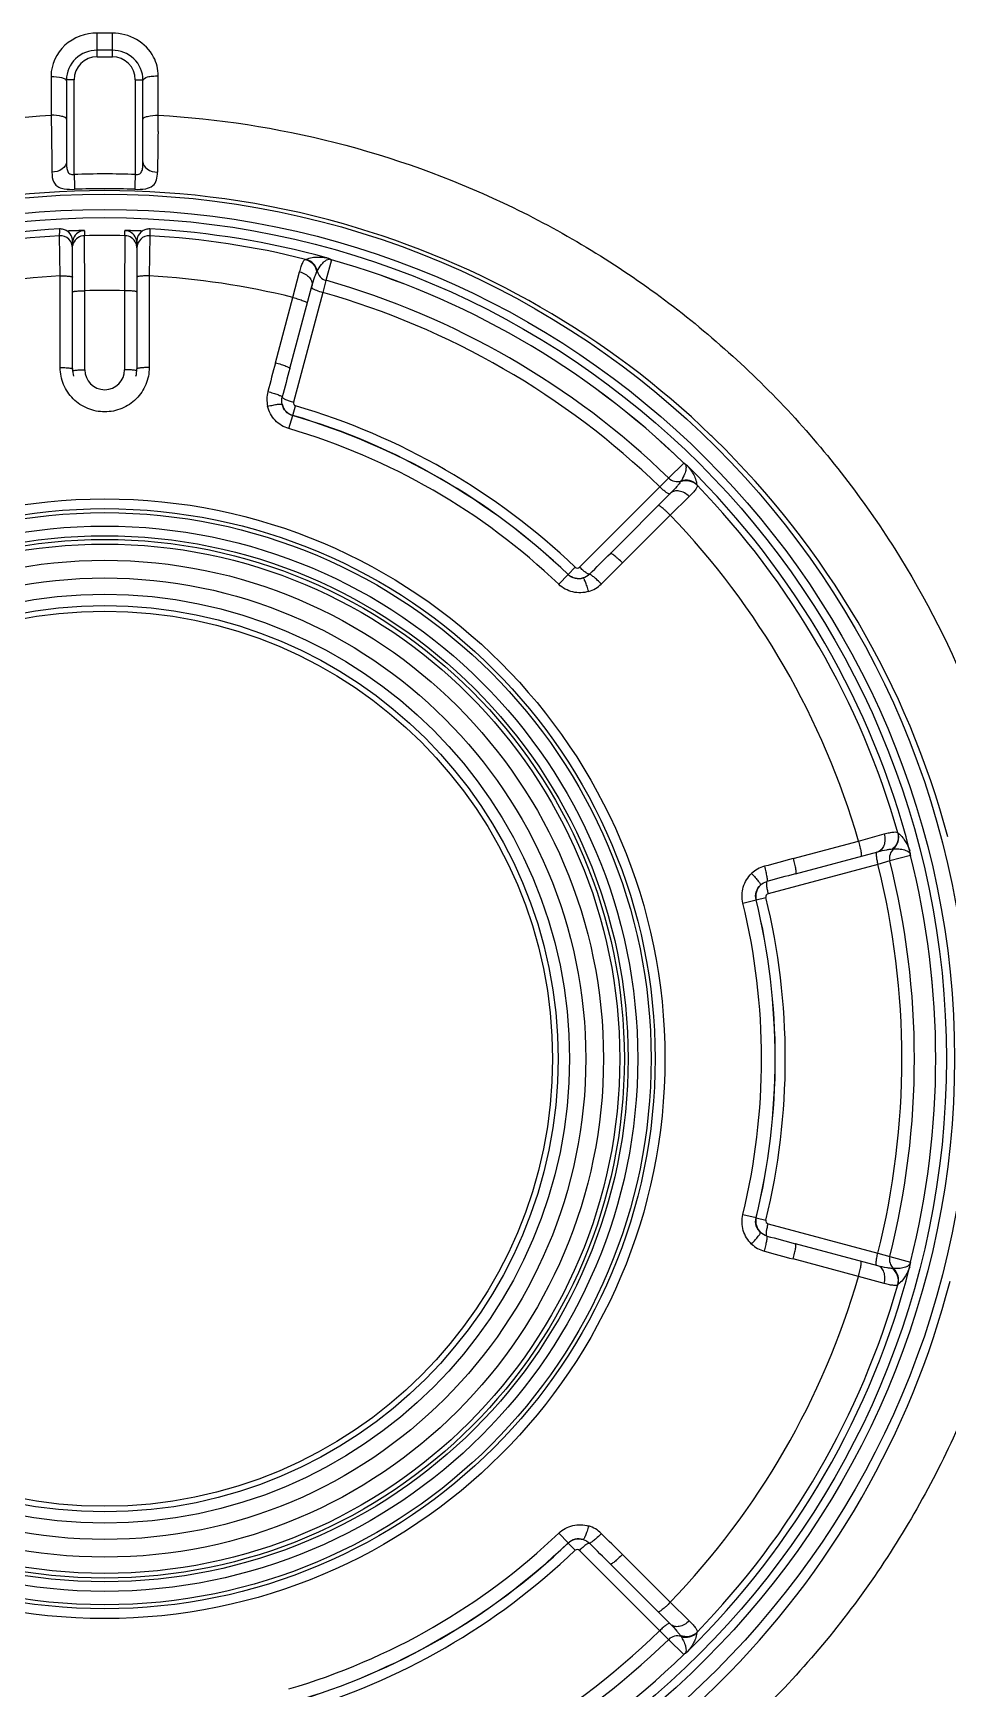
# Model space of a CAD drawing. Header units: millimetres. Extents: x -1538 to 3410, y -1646 to 2016.
# Drawn here: x 216.2 to 246.1, y -209 to -154.9 of the extents above; entities that cross this region are included whole.
import ezdxf

# ---------------------------------------------------------------- set-up
doc = ezdxf.new("R2010")
doc.units = ezdxf.units.MM
doc.header["$LTSCALE"] = 23.1
doc.layers.get('0').update_dxf_attribs({"linetype": 'CONTINUOUS'})

msp = doc.modelspace()

# ---------------------------------------------------------------- linework, layer by layer
at = {"linetype": 'Continuous'}
for p, q in [((218.784, -154.919), (218.284, -154.919)), ((218.284, -155.693), (218.284, -154.919)), ((218.784, -155.478), (218.784, -154.919)), ((218.784, -155.478), (218.284, -155.478)), ((218.284, -155.693), (218.784, -155.693)), ((218.784, -155.693), (218.784, -155.478)), ((216.784, -156.315), (216.784, -157.601)), ((220.284, -157.185), (220.284, -156.315)), ((217.534, -156.443), (217.284, -156.443)), ((217.284, -156.475), (217.284, -159.128)), ((217.534, -159.539), (217.534, -156.443)), ((219.534, -156.443), (219.784, -156.443)), ((219.534, -156.443), (219.534, -159.539)), ((219.784, -159.128), (219.784, -156.475)), ((220.284, -157.602), (220.284, -157.185)), ((216.784, -157.601), (216.795, -158.312)), ((220.276, -158.13), (220.282, -157.736)), ((220.282, -157.736), (220.284, -157.602)), ((216.806, -159.136), (216.81, -159.463)), ((217.534, -159.539), (217.549, -159.926)), ((219.534, -159.539), (219.52, -159.925)), ((217.549, -159.926), (217.552, -160.025)), ((219.52, -159.925), (219.516, -160.024)), ((217.062, -161.544), (217.063, -161.379)), ((217.082, -162.852), (217.062, -161.544)), ((217.063, -161.321), (217.063, -161.321)), ((217.063, -161.379), (217.063, -161.321)), ((217.484, -165.893), (217.484, -161.72)), ((217.875, -161.377), (217.874, -161.54)), ((217.884, -163.341), (217.874, -161.54)), ((219.194, -161.54), (219.184, -163.341)), ((219.194, -161.54), (219.194, -161.377)), ((219.584, -161.72), (219.584, -165.893)), ((220.006, -161.544), (219.987, -162.852)), ((220.006, -161.321), (220.006, -161.321)), ((220.006, -161.321), (220.006, -161.465)), ((220.006, -161.465), (220.006, -161.544)), ((225.94, -162.327), (225.76, -163)), ((225.873, -162.3), (225.784, -162.267)), ((225.784, -162.267), (225.784, -162.267)), ((225.872, -162.301), (225.873, -162.3)), ((225.94, -162.327), (225.94, -162.326)), ((217.081, -165.849), (217.082, -162.852)), ((219.987, -162.852), (219.987, -165.849)), ((224.683, -163.56), (224.902, -162.722)), ((217.884, -165.924), (217.884, -163.341)), ((219.184, -163.341), (219.184, -165.924)), ((224.581, -165.877), (225.301, -163.191)), ((225.659, -163.395), (224.698, -166.979)), ((225.76, -163), (225.659, -163.395)), ((224.111, -165.694), (224.683, -163.56)), ((224.675, -167.415), (224.766, -167.102)), ((224.549, -167.846), (224.674, -167.42)), ((224.675, -167.415), (224.674, -167.42)), ((236.956, -169.464), (237.449, -168.972)), ((237.483, -169.001), (237.449, -168.971)), ((237.449, -168.972), (237.449, -168.971)), ((237.506, -169.017), (237.483, -169.001)), ((237.505, -169.017), (237.506, -169.017)), ((237.579, -169.076), (237.579, -169.076)), ((234.041, -172.373), (236.664, -169.749)), ((236.664, -169.749), (236.956, -169.464)), ((237.02, -169.957), (235.054, -171.924)), ((237.626, -170.068), (237.01, -170.676)), ((237.01, -170.676), (235.447, -172.239)), ((233.365, -172.936), (233.671, -172.615)), ((233.671, -172.615), (233.675, -172.612)), ((233.675, -172.612), (233.9, -172.376)), ((243.159, -181.327), (243.993, -181.097)), ((241.024, -181.898), (243.159, -181.327)), ((241.101, -182.397), (243.787, -181.677)), ((244.855, -181.799), (244.182, -181.979)), ((244.829, -181.634), (244.829, -181.634)), ((244.844, -181.727), (244.829, -181.634)), ((244.843, -181.727), (244.844, -181.727)), ((244.855, -181.799), (244.855, -181.799)), ((243.789, -182.089), (240.205, -183.05)), ((244.182, -181.979), (243.789, -182.089)), ((239.379, -183.354), (239.811, -183.249)), ((239.815, -183.247), (239.811, -183.249)), ((239.815, -183.247), (240.132, -183.17)), ((239.379, -193.533), (239.811, -193.638)), ((239.811, -193.638), (239.815, -193.64)), ((239.815, -193.64), (240.132, -193.717)), ((240.205, -193.837), (243.789, -194.797)), ((243.787, -195.21), (241.101, -194.49)), ((243.789, -194.797), (244.182, -194.908)), ((243.159, -195.56), (241.024, -194.988)), ((244.182, -194.908), (244.855, -195.088)), ((244.829, -195.253), (244.829, -195.253)), ((244.843, -195.16), (244.844, -195.16)), ((244.855, -195.088), (244.855, -195.088)), ((243.993, -195.79), (243.159, -195.56)), ((233.365, -203.951), (233.671, -204.272)), ((233.675, -204.275), (233.671, -204.272)), ((233.675, -204.275), (233.9, -204.511)), ((236.664, -207.138), (234.041, -204.514)), ((235.054, -204.963), (237.02, -206.93)), ((235.447, -204.648), (237.01, -206.21)), ((237.01, -206.21), (237.626, -206.818)), ((236.956, -207.423), (236.664, -207.138)), ((237.449, -207.915), (236.956, -207.423)), ((237.506, -207.87), (237.579, -207.81)), ((237.579, -207.81), (237.579, -207.81)), ((237.449, -207.915), (237.449, -207.916)), ((237.505, -207.87), (237.506, -207.87))]:
    msp.add_line(p, q, dxfattribs=at)
for points in [[(225.94, -162.326), (225.898, -162.312), (225.873, -162.3)], [(237.579, -169.076), (237.569, -169.067), (237.506, -169.017)], [(244.855, -181.799), (244.847, -181.755), (244.844, -181.727)], [(244.829, -195.253), (244.832, -195.24), (244.844, -195.16)], [(244.844, -195.16), (244.847, -195.133), (244.855, -195.088)], [(237.449, -207.916), (237.483, -207.886), (237.506, -207.87)]]:
    msp.add_lwpolyline(points, dxfattribs=at)
for radius in [28.259, 27.759, 27.493, 18.3, 17.98, 17.85, 17.411, 17.096, 16.974, 16.824, 16.292, 15.714, 15.182, 14.813, 14.63]:
    msp.add_circle((218.534, -188.443), radius, dxfattribs=at)
for centre, radius, start, end in [((218.284, -156.443), 0.75, 90, 180), ((218.784, -156.443), 0.75, 0, 90), ((661.857, -164.809), 441.631, 179.13344, 179.30648), ((218.533, -186.949), 27.427, 87.9086, 92.0875), ((218.534, -188.582), 28.514, 74.122, 105.8786), ((218.533, -186.201), 26.196, 87.8495, 92.1465), ((218.533, -188.587), 28.519, 46.0162, 74.123), ((218.534, -188.443), 27.162, 93.1059, 105.4806), ((218.534, -188.443), 26.94, 93.1319, 104.0894), ((217.084, -161.943), 0.4, 0.0061, 93.1366), ((217.084, -161.724), 0.403, 74.559, 93.0328), ((217.084, -161.722), 0.402, 56.3946, 74.4475), ((217.084, -161.721), 0.4, 18.6259, 56.3543), ((217.081, -161.721), 0.403, 0.0721, 18.5523), ((217.883, -161.777), 0.398, 172.0413, 179.9735), ((217.888, -161.777), 0.403, 157.9328, 172.0607), ((217.884, -161.777), 0.4, 91.3995, 157.8399), ((217.884, -161.94), 0.4, 91.4083, 157.8419), ((218.534, -188.408), 26.876, 88.5932, 91.4068), ((219.184, -161.777), 0.4, 22.1601, 88.6004), ((219.184, -161.94), 0.4, 22.1621, 88.592), ((219.181, -161.777), 0.403, 7.9393, 22.0672), ((219.186, -161.777), 0.398, 0.0265, 7.9587), ((219.984, -161.943), 0.4, 86.8632, 179.9899), ((219.987, -161.721), 0.403, 161.4477, 179.9279), ((219.984, -161.721), 0.4, 123.6456, 161.3742), ((219.985, -161.722), 0.402, 105.5526, 123.6053), ((219.985, -161.724), 0.403, 86.9672, 105.441), ((218.534, -188.443), 27.162, 74.5194, 86.8941), ((218.534, -188.443), 26.94, 75.9106, 86.8681), ((224.988, -162.8), 0.5, 11.8199, 75.8518), ((225.653, -162.735), 0.487, 63.1566, 74.3266), ((225.902, -162.51), 0.211, 99.0822, 101.218), ((225.901, -162.504), 0.205, 98.048, 99.0763), ((226.049, -161.944), 0.399, 243.7044, 254.1547), ((218.534, -188.443), 27.147, 45.8321, 74.1679), ((218.534, -188.443), 27.146, 45.8321, 74.1679), ((218.534, -188.443), 25.632, 93.2485, 103.8799), ((218.534, -188.443), 25.632, 76.1201, 86.7515), ((225.869, -162.615), 0.4, 191.9219, 254.1789), ((218.534, -188.209), 24.877, 88.5027, 91.4973), ((218.534, -188.443), 26.042, 45.8776, 74.1224), ((218.534, -188.443), 26.45, 45.8536, 74.1464), ((218.534, -165.893), 1.05, 180, 193.2966), ((218.534, -165.924), 0.65, 180.001, 359.999), ((218.534, -165.893), 1.05, 346.7215, 360), ((386.427, -209.194), 168.043, 164.99731, 165.32945), ((585.114, -262.482), 373.251, 164.99988, 165.14832), ((224.819, -166.886), 0.989, 165.3294, 193.3548), ((224.815, -166.936), 0.5, 193.4566, 253.713), ((218.534, -188.443), 22.233, 46.2787, 73.7213), ((218.534, -188.443), 21.901, 46.279, 73.721), ((218.534, -188.443), 21.906, 46.2787, 73.7213), ((218.534, -188.443), 21.457, 46.279, 73.721), ((218.496, -188.625), 28.571, 45.6786, 46.0149), ((218.53, -188.589), 28.522, 15.0315, 45.6772), ((237.726, -168.686), 0.398, 225.8343, 231.0595), ((237.726, -168.686), 0.398, 231.0618, 236.3017), ((237.239, -169.425), 0.487, 48.5567, 56.8432), ((237.239, -169.424), 0.486, 45.6716, 48.5538), ((218.534, -188.443), 27.162, 14.5194, 45.4806), ((236.274, -170.194), 1.718, 37.2588, 40.5623), ((237.235, -169.177), 0.4, 225.8206, 288.0736), ((237.515, -170.033), 0.5, 44.1501, 108.1903), ((218.534, -188.443), 26.94, 15.9106, 44.0894), ((218.534, -188.443), 25.632, 16.1201, 43.8799), ((-28.869, 91.998), 373.242, 314.85168, 315.00012), ((234.02, -172.25), 0.5, 226.287, 286.5433), ((116.613, -53.416), 168.049, 314.67055, 315.00269), ((234.061, -172.223), 0.989, 286.6445, 314.6713), ((243.969, -181.211), 0.5, 311.8199, 15.8518), ((244.57, -181.881), 0.4, 131.9219, 194.1789), ((244.357, -181.754), 0.487, 3.1566, 14.3266), ((244.682, -181.854), 0.205, 38.0479, 39.0746), ((245.241, -181.702), 0.399, 183.7044, 194.1547), ((218.534, -188.443), 27.147, 345.8321, 14.1679), ((218.534, -188.443), 27.146, 345.8321, 14.1679), ((240.345, -183.107), 0.989, 105.3284, 133.3557), ((284.509, -344.218), 168.043, 104.99731, 105.32945), ((218.534, -188.443), 26.042, 345.8776, 14.1224), ((218.534, -188.443), 26.45, 345.8536, 14.1464), ((240.301, -183.129), 0.5, 133.4567, 193.713), ((337.704, -542.93), 373.251, 104.99988, 105.14832), ((218.534, -188.443), 21.457, 346.279, 13.721), ((218.534, -188.443), 21.901, 346.279, 13.721), ((218.534, -188.443), 21.906, 346.2787, 13.7213), ((218.534, -188.443), 22.233, 346.2787, 13.7213), ((240.301, -193.758), 0.5, 166.287, 226.5433), ((337.702, 166.034), 373.242, 254.85168, 255.00012), ((240.345, -193.78), 0.989, 226.6445, 254.6713), ((284.511, -32.664), 168.049, 254.67055, 255.00269), ((218.534, -188.443), 27.162, 314.5194, 345.4806), ((244.57, -195.006), 0.4, 165.8206, 228.0736), ((243.969, -195.676), 0.5, 344.1501, 48.1903), ((244.576, -194.898), 0.378, 297.7151, 300.6371), ((244.358, -195.133), 0.486, 345.6716, 348.5535), ((244.357, -195.133), 0.487, 348.5565, 356.8432), ((244.681, -195.033), 0.206, 320.5332, 321.9498), ((245.241, -195.185), 0.399, 165.8461, 176.2948), ((218.534, -188.443), 25.632, 316.1201, 343.8799), ((218.534, -188.443), 26.94, 315.9106, 344.0894), ((218.53, -188.584), 28.522, 314.7391, 345.5325), ((218.534, -188.443), 21.457, 286.279, 313.721), ((234.061, -204.664), 0.989, 45.3284, 73.3557), ((116.617, -323.467), 168.043, 44.99731, 45.32945), ((218.534, -188.443), 21.901, 286.279, 313.721), ((218.534, -188.443), 21.906, 286.2787, 313.7213), ((218.534, -188.443), 22.233, 286.2787, 313.7213), ((234.02, -204.637), 0.5, 73.4567, 133.713), ((-28.875, -468.891), 373.251, 44.99988, 45.14832), ((218.534, -188.443), 26.042, 285.8776, 314.1224), ((237.515, -206.854), 0.5, 251.8199, 315.8518), ((218.534, -188.443), 26.45, 285.8536, 314.1464), ((237.235, -207.71), 0.4, 71.9219, 134.1789), ((237.239, -207.462), 0.487, 303.1566, 314.3266), ((218.534, -188.443), 27.146, 285.8321, 314.1679), ((218.534, -188.443), 27.147, 285.8321, 314.1679), ((237.726, -208.201), 0.399, 123.7044, 134.1547), ((237.315, -207.793), 0.205, 338.048, 339.0744), ((218.496, -188.547), 28.572, 314.4014, 314.7374), ((218.533, -188.585), 28.519, 286.0696, 314.4003)]:
    msp.add_arc(centre, radius, start, end, dxfattribs=at)
for points, knots in [([(218.284, -154.919), (217.91, -154.919), (217.14, -155.187), (216.777, -155.95), (216.784, -156.315)], [0, 0, 0, 0, 0.507041, 1, 1, 1, 1]), ([(220.133, -155.704), (220.009, -155.467), (219.607, -155.058), (219.057, -154.919), (218.784, -154.919)], [0, 0, 0, 0, 0.495615, 1, 1, 1, 1]), ([(218.284, -155.478), (218.033, -155.478), (217.511, -155.674), (217.28, -156.194), (217.284, -156.443)], [0, 0, 0, 0, 0.502272, 1, 1, 1, 1]), ([(219.784, -156.443), (219.784, -156.194), (219.559, -155.674), (219.036, -155.478), (218.784, -155.478)], [0, 0, 0, 0, 0.497741, 1, 1, 1, 1]), ([(217.284, -156.475), (217.284, -156.454), (217.23, -156.408), (217.065, -156.361), (216.903, -156.346), (216.784, -156.346)], [0, 0, 0, 0, 0.11692, 0.334315, 1, 1, 1, 1]), ([(219.784, -156.475), (219.784, -156.411), (219.929, -156.338), (220.099, -156.325), (220.22, -156.314), (220.284, -156.314)], [0, 0, 0, 0, 0.349093, 0.649958, 1, 1, 1, 1]), ([(188.018, -187.926), (188.027, -186.041), (188.396, -182.259), (189.99, -176.783), (192.583, -171.675), (196.1, -167.114), (200.437, -163.269), (205.452, -160.292), (210.965, -158.311), (214.839, -157.713), (216.784, -157.601)], [0, 0, 0, 0, 0.12299, 0.246298, 0.370105, 0.49463, 0.619956, 0.746062, 0.872836, 1, 1, 1, 1]), ([(217.284, -157.731), (217.284, -157.71), (217.23, -157.664), (217.065, -157.617), (216.903, -157.601), (216.784, -157.601)], [0, 0, 0, 0, 0.116917, 0.334311, 1, 1, 1, 1]), ([(219.784, -157.731), (219.784, -157.71), (219.839, -157.664), (220.004, -157.617), (220.166, -157.602), (220.284, -157.602)], [0, 0, 0, 0, 0.11692, 0.334315, 1, 1, 1, 1]), ([(220.284, -157.602), (222.23, -157.714), (226.104, -158.312), (231.617, -160.292), (236.631, -163.269), (240.968, -167.114), (244.486, -171.675), (247.079, -176.783), (248.673, -182.259), (249.042, -186.041), (249.051, -187.926)], [0, 0, 0, 0, 0.127164, 0.253938, 0.380043, 0.50537, 0.629895, 0.753702, 0.87701, 1, 1, 1, 1]), ([(216.795, -158.312), (216.796, -158.384), (216.8, -158.659), (216.804, -158.934), (216.806, -159.136)], [0, 0, 0, 0, 0.261784, 1, 1, 1, 1]), ([(217.284, -159.128), (217.284, -159.218), (217.141, -159.414), (216.928, -159.459), (216.81, -159.463)], [0, 0, 0, 0, 0.432591, 1, 1, 1, 1]), ([(216.81, -159.463), (216.812, -159.576), (216.825, -159.747), (216.965, -159.924), (217.065, -159.969), (217.118, -159.985)], [0, 0, 0, 0, 0.515597, 0.742292, 1, 1, 1, 1]), ([(217.284, -159.128), (217.284, -159.177), (217.288, -159.273), (217.303, -159.41), (217.382, -159.541), (217.486, -159.545), (217.534, -159.539)], [0, 0, 0, 0, 0.261974, 0.511191, 0.740421, 1, 1, 1, 1]), ([(219.516, -160.024), (219.635, -160.028), (219.838, -160.026), (220.118, -159.935), (220.248, -159.709), (220.257, -159.549), (220.258, -159.463)], [0, 0, 0, 0, 0.327208, 0.563527, 0.76409, 1, 1, 1, 1]), ([(219.534, -159.539), (219.582, -159.545), (219.686, -159.541), (219.765, -159.411), (219.781, -159.273), (219.784, -159.177), (219.784, -159.128)], [0, 0, 0, 0, 0.259139, 0.488757, 0.738038, 1, 1, 1, 1]), ([(219.784, -159.128), (219.784, -159.218), (219.928, -159.414), (220.141, -159.459), (220.258, -159.463)], [0, 0, 0, 0, 0.432591, 1, 1, 1, 1]), ([(217.118, -159.985), (217.149, -159.994), (217.291, -160.025), (217.438, -160.028), (217.552, -160.024)], [0, 0, 0, 0, 0.215767, 1, 1, 1, 1]), ([(217.875, -161.377), (217.875, -161.376), (217.873, -161.376), (217.871, -161.376), (217.866, -161.376), (217.857, -161.375), (217.843, -161.375), (217.821, -161.375), (217.795, -161.375), (217.752, -161.375), (217.689, -161.376), (217.605, -161.378), (217.511, -161.38), (217.41, -161.384), (217.341, -161.387), (217.306, -161.388)], [0, 0, 0, 0, 0.001693, 0.006331, 0.013888, 0.024245, 0.052804, 0.090872, 0.137394, 0.191443, 0.319007, 0.468143, 0.634212, 0.812889, 1, 1, 1, 1]), ([(219.763, -161.388), (219.727, -161.387), (219.658, -161.384), (219.557, -161.38), (219.464, -161.378), (219.38, -161.376), (219.317, -161.375), (219.274, -161.375), (219.247, -161.375), (219.226, -161.375), (219.211, -161.375), (219.202, -161.376), (219.198, -161.376), (219.196, -161.376), (219.194, -161.376), (219.194, -161.377)], [0, 0, 0, 0, 0.18711, 0.365787, 0.531855, 0.680991, 0.808555, 0.862604, 0.909126, 0.947194, 0.975754, 0.986111, 0.993669, 0.998307, 1, 1, 1, 1]), ([(224.902, -162.722), (224.917, -162.663), (224.947, -162.559), (224.996, -162.43), (225.038, -162.353), (225.071, -162.32), (225.086, -162.314), (225.092, -162.314)], [0, 0, 0, 0, 0.399102, 0.700743, 0.898243, 0.959407, 1, 1, 1, 1]), ([(225.092, -162.314), (225.096, -162.315), (225.102, -162.315), (225.109, -162.316), (225.11, -162.315)], [0, 0, 0, 0, 0.67233, 1, 1, 1, 1]), ([(225.092, -162.314), (225.186, -162.338), (225.364, -162.446), (225.448, -162.637), (225.46, -162.733)], [0, 0, 0, 0, 0.498105, 1, 1, 1, 1]), ([(225.11, -162.315), (225.172, -162.283), (225.295, -162.25), (225.523, -162.232), (225.682, -162.248), (225.784, -162.267)], [0, 0, 0, 0, 0.30625, 0.54501, 1, 1, 1, 1]), ([(225.478, -162.698), (225.516, -162.623), (225.585, -162.511), (225.712, -162.373), (225.804, -162.314), (225.861, -162.303)], [0, 0, 0, 0, 0.448045, 0.691092, 1, 1, 1, 1]), ([(217.082, -162.852), (217.133, -162.852), (217.208, -162.854), (217.302, -162.859), (217.363, -162.864), (217.412, -162.871), (217.45, -162.878), (217.472, -162.884), (217.484, -162.893), (217.484, -162.896)], [0, 0, 0, 0, 0.375823, 0.546143, 0.69574, 0.819138, 0.912093, 0.971651, 1, 1, 1, 1]), ([(219.987, -162.852), (219.935, -162.852), (219.861, -162.854), (219.766, -162.859), (219.706, -162.864), (219.656, -162.871), (219.619, -162.878), (219.597, -162.884), (219.584, -162.893), (219.584, -162.896)], [0, 0, 0, 0, 0.375837, 0.546162, 0.69576, 0.819157, 0.912107, 0.971657, 1, 1, 1, 1]), ([(224.902, -162.722), (224.965, -162.738), (225.083, -162.786), (225.224, -162.899), (225.309, -163.04), (225.313, -163.146), (225.301, -163.191)], [0, 0, 0, 0, 0.28904, 0.557235, 0.792098, 1, 1, 1, 1]), ([(225.301, -163.191), (225.327, -163.093), (225.367, -162.962), (225.425, -162.811), (225.449, -162.755), (225.46, -162.733)], [0, 0, 0, 0, 0.624296, 0.848836, 1, 1, 1, 1]), ([(225.46, -162.733), (225.462, -162.729), (225.468, -162.717), (225.474, -162.705), (225.478, -162.698)], [0, 0, 0, 0, 0.375999, 1, 1, 1, 1]), ([(217.484, -163.381), (217.484, -163.377), (217.497, -163.37), (217.518, -163.364), (217.556, -163.358), (217.605, -163.352), (217.665, -163.347), (217.759, -163.342), (217.833, -163.341), (217.884, -163.341)], [0, 0, 0, 0, 0.026939, 0.085937, 0.178682, 0.302101, 0.451919, 0.622665, 1, 1, 1, 1]), ([(219.584, -163.381), (219.584, -163.377), (219.572, -163.37), (219.55, -163.364), (219.512, -163.358), (219.464, -163.352), (219.404, -163.347), (219.309, -163.342), (219.235, -163.341), (219.184, -163.341)], [0, 0, 0, 0, 0.026939, 0.085937, 0.178683, 0.302101, 0.451919, 0.622665, 1, 1, 1, 1]), ([(225.292, -163.222), (225.291, -163.227), (225.297, -163.242), (225.308, -163.251), (225.315, -163.256)], [0, 0, 0, 0, 0.378411, 1, 1, 1, 1]), ([(225.315, -163.256), (225.331, -163.269), (225.375, -163.295), (225.488, -163.345), (225.587, -163.376), (225.659, -163.395)], [0, 0, 0, 0, 0.168719, 0.404331, 1, 1, 1, 1]), ([(224.683, -163.56), (224.745, -163.576), (224.834, -163.602), (224.946, -163.639), (225.017, -163.665), (225.074, -163.688), (225.117, -163.71), (225.142, -163.724), (225.154, -163.738), (225.153, -163.743)], [0, 0, 0, 0, 0.37609, 0.546395, 0.695922, 0.819232, 0.912109, 0.971624, 1, 1, 1, 1]), ([(217.081, -165.849), (217.133, -165.849), (217.207, -165.851), (217.302, -165.856), (217.363, -165.861), (217.412, -165.868), (217.45, -165.875), (217.472, -165.881), (217.484, -165.89), (217.484, -165.893)], [0, 0, 0, 0, 0.375785, 0.546115, 0.695727, 0.819142, 0.912108, 0.971666, 1, 1, 1, 1]), ([(218.534, -167.299), (218.345, -167.299), (217.963, -167.224), (217.48, -166.9), (217.157, -166.419), (217.081, -166.038), (217.081, -165.849)], [0, 0, 0, 0, 0.250713, 0.500971, 0.750646, 1, 1, 1, 1]), ([(217.486, -165.96), (217.489, -165.957), (217.499, -165.953), (217.508, -165.95), (217.515, -165.948)], [0, 0, 0, 0, 0.376406, 1, 1, 1, 1]), ([(217.515, -165.948), (217.52, -165.947), (217.549, -165.941), (217.578, -165.938), (217.601, -165.935)], [0, 0, 0, 0, 0.195752, 1, 1, 1, 1]), ([(217.601, -165.935), (217.622, -165.933), (217.716, -165.926), (217.81, -165.924), (217.884, -165.924)], [0, 0, 0, 0, 0.214691, 1, 1, 1, 1]), ([(219.987, -165.849), (219.987, -166.038), (219.912, -166.419), (219.589, -166.9), (219.106, -167.224), (218.724, -167.299), (218.534, -167.299)], [0, 0, 0, 0, 0.249353, 0.499026, 0.749284, 1, 1, 1, 1]), ([(219.467, -165.935), (219.447, -165.933), (219.353, -165.926), (219.258, -165.924), (219.184, -165.924)], [0, 0, 0, 0, 0.214693, 1, 1, 1, 1]), ([(219.554, -165.948), (219.548, -165.947), (219.52, -165.941), (219.49, -165.938), (219.467, -165.935)], [0, 0, 0, 0, 0.195753, 1, 1, 1, 1]), ([(219.582, -165.96), (219.58, -165.957), (219.57, -165.953), (219.56, -165.95), (219.554, -165.948)], [0, 0, 0, 0, 0.376324, 1, 1, 1, 1]), ([(219.987, -165.849), (219.936, -165.849), (219.861, -165.851), (219.766, -165.856), (219.706, -165.861), (219.657, -165.868), (219.619, -165.875), (219.597, -165.881), (219.584, -165.89), (219.584, -165.893)], [0, 0, 0, 0, 0.375775, 0.546105, 0.695719, 0.819137, 0.912106, 0.971666, 1, 1, 1, 1]), ([(224.111, -165.694), (224.173, -165.711), (224.262, -165.736), (224.374, -165.773), (224.445, -165.799), (224.502, -165.823), (224.545, -165.844), (224.57, -165.859), (224.582, -165.872), (224.581, -165.877)], [0, 0, 0, 0, 0.376088, 0.546397, 0.695929, 0.819241, 0.912118, 0.97163, 1, 1, 1, 1]), ([(223.862, -166.636), (223.921, -166.651), (224.006, -166.675), (224.114, -166.71), (224.183, -166.734), (224.241, -166.757), (224.286, -166.777), (224.315, -166.794), (224.33, -166.805), (224.332, -166.811)], [0, 0, 0, 0, 0.361252, 0.526487, 0.673621, 0.79781, 0.895154, 0.962634, 1, 1, 1, 1]), ([(223.856, -167.115), (223.915, -167.101), (224, -167.083), (224.109, -167.063), (224.178, -167.053), (224.236, -167.046), (224.281, -167.043), (224.31, -167.044), (224.326, -167.048), (224.329, -167.052)], [0, 0, 0, 0, 0.374726, 0.543358, 0.691511, 0.814325, 0.907972, 0.969619, 1, 1, 1, 1]), ([(224.549, -167.846), (224.465, -167.822), (224.302, -167.75), (224.095, -167.582), (223.939, -167.366), (223.876, -167.2), (223.856, -167.115)], [0, 0, 0, 0, 0.250446, 0.500669, 0.750533, 1, 1, 1, 1]), ([(224.674, -167.42), (224.589, -167.396), (224.433, -167.299), (224.348, -167.136), (224.329, -167.052)], [0, 0, 0, 0, 0.504081, 1, 1, 1, 1]), ([(224.332, -166.811), (224.333, -166.817), (224.342, -166.831), (224.378, -166.86), (224.452, -166.897), (224.565, -166.94), (224.652, -166.967), (224.698, -166.979)], [0, 0, 0, 0, 0.044982, 0.115729, 0.337107, 0.644942, 1, 1, 1, 1]), ([(224.698, -166.979), (224.692, -167.003), (224.698, -167.059), (224.742, -167.095), (224.766, -167.102)], [0, 0, 0, 0, 0.497816, 1, 1, 1, 1]), ([(237.502, -169.252), (237.495, -169.281), (237.458, -169.388), (237.404, -169.487), (237.359, -169.558)], [0, 0, 0, 0, 0.261991, 1, 1, 1, 1]), ([(237.521, -169.149), (237.521, -169.159), (237.517, -169.193), (237.509, -169.228), (237.502, -169.252)], [0, 0, 0, 0, 0.263094, 1, 1, 1, 1]), ([(237.505, -169.017), (237.506, -169.02), (237.51, -169.028), (237.512, -169.038), (237.514, -169.044)], [0, 0, 0, 0, 0.275051, 1, 1, 1, 1]), ([(237.514, -169.044), (237.515, -169.048), (237.518, -169.063), (237.521, -169.078), (237.521, -169.089)], [0, 0, 0, 0, 0.273346, 1, 1, 1, 1]), ([(237.521, -169.089), (237.522, -169.094), (237.523, -169.114), (237.523, -169.135), (237.521, -169.149)], [0, 0, 0, 0, 0.26621, 1, 1, 1, 1]), ([(237.641, -169.154), (237.72, -169.257), (237.822, -169.427), (237.871, -169.619), (237.874, -169.684)], [0, 0, 0, 0, 0.664893, 1, 1, 1, 1]), ([(236.879, -169.934), (236.843, -169.909), (236.769, -169.85), (236.7, -169.785), (236.664, -169.749)], [0, 0, 0, 0, 0.46031, 1, 1, 1, 1]), ([(236.998, -169.98), (236.994, -169.984), (236.978, -169.986), (236.937, -169.972), (236.904, -169.951), (236.879, -169.934)], [0, 0, 0, 0, 0.121915, 0.322176, 1, 1, 1, 1]), ([(237.337, -169.591), (237.324, -169.611), (237.287, -169.66), (237.186, -169.786), (237.092, -169.886), (237.02, -169.957)], [0, 0, 0, 0, 0.151121, 0.375718, 1, 1, 1, 1]), ([(237.626, -170.068), (237.58, -170.022), (237.48, -169.944), (237.311, -169.878), (237.147, -169.875), (237.053, -169.924), (237.02, -169.957)], [0, 0, 0, 0, 0.28904, 0.557234, 0.792097, 1, 1, 1, 1]), ([(237.884, -169.699), (237.816, -169.63), (237.634, -169.53), (237.427, -169.553), (237.337, -169.591)], [0, 0, 0, 0, 0.498106, 1, 1, 1, 1]), ([(237.359, -169.558), (237.358, -169.559), (237.351, -169.57), (237.343, -169.581), (237.337, -169.591)], [0, 0, 0, 0, 0.119525, 1, 1, 1, 1]), ([(237.884, -169.699), (237.887, -169.704), (237.89, -169.721), (237.878, -169.766), (237.832, -169.841), (237.745, -169.948), (237.67, -170.025), (237.626, -170.068)], [0, 0, 0, 0, 0.040574, 0.101729, 0.299252, 0.60089, 1, 1, 1, 1]), ([(237.874, -169.684), (237.874, -169.686), (237.878, -169.691), (237.881, -169.696), (237.884, -169.699)], [0, 0, 0, 0, 0.32785, 1, 1, 1, 1]), ([(237.01, -170.676), (236.965, -170.631), (236.898, -170.567), (236.81, -170.488), (236.752, -170.44), (236.703, -170.402), (236.663, -170.375), (236.638, -170.361), (236.62, -170.358), (236.617, -170.361)], [0, 0, 0, 0, 0.376102, 0.54641, 0.695938, 0.819247, 0.912119, 0.971629, 1, 1, 1, 1]), ([(235.447, -172.239), (235.402, -172.194), (235.335, -172.129), (235.247, -172.051), (235.189, -172.002), (235.14, -171.964), (235.1, -171.938), (235.075, -171.924), (235.057, -171.92), (235.054, -171.924)], [0, 0, 0, 0, 0.376088, 0.546397, 0.695929, 0.819241, 0.912118, 0.97163, 1, 1, 1, 1]), ([(234.163, -172.729), (234.08, -172.755), (233.897, -172.763), (233.735, -172.676), (233.671, -172.615)], [0, 0, 0, 0, 0.495921, 1, 1, 1, 1]), ([(233.9, -172.376), (233.919, -172.393), (233.972, -172.414), (234.023, -172.391), (234.041, -172.373)], [0, 0, 0, 0, 0.502184, 1, 1, 1, 1]), ([(234.369, -172.607), (234.364, -172.609), (234.347, -172.607), (234.304, -172.591), (234.235, -172.545), (234.141, -172.469), (234.075, -172.407), (234.041, -172.373)], [0, 0, 0, 0, 0.044984, 0.115733, 0.337115, 0.644949, 1, 1, 1, 1]), ([(234.757, -172.926), (234.714, -172.883), (234.65, -172.821), (234.566, -172.744), (234.51, -172.697), (234.462, -172.658), (234.422, -172.629), (234.393, -172.613), (234.376, -172.606), (234.369, -172.607)], [0, 0, 0, 0, 0.361246, 0.52648, 0.673613, 0.797802, 0.895147, 0.96263, 1, 1, 1, 1]), ([(234.345, -173.17), (234.261, -173.195), (234.085, -173.224), (233.821, -173.197), (233.572, -173.102), (233.428, -172.997), (233.365, -172.936)], [0, 0, 0, 0, 0.249466, 0.499331, 0.749551, 1, 1, 1, 1]), ([(234.345, -173.17), (234.327, -173.113), (234.3, -173.03), (234.263, -172.926), (234.237, -172.86), (234.214, -172.807), (234.194, -172.766), (234.179, -172.742), (234.167, -172.729), (234.163, -172.729)], [0, 0, 0, 0, 0.37472, 0.543351, 0.691506, 0.814322, 0.907971, 0.96962, 1, 1, 1, 1]), ([(243.993, -181.097), (244.011, -181.16), (244.028, -181.286), (244.001, -181.465), (243.921, -181.609), (243.832, -181.665), (243.787, -181.677)], [0, 0, 0, 0, 0.28904, 0.557235, 0.792098, 1, 1, 1, 1]), ([(243.993, -181.097), (244.052, -181.081), (244.157, -181.055), (244.294, -181.032), (244.381, -181.03), (244.426, -181.042), (244.439, -181.053), (244.442, -181.058)], [0, 0, 0, 0, 0.399102, 0.700743, 0.898243, 0.959407, 1, 1, 1, 1]), ([(244.442, -181.058), (244.468, -181.151), (244.463, -181.36), (244.34, -181.527), (244.263, -181.586)], [0, 0, 0, 0, 0.498105, 1, 1, 1, 1]), ([(244.442, -181.058), (244.443, -181.062), (244.446, -181.067), (244.448, -181.073), (244.45, -181.074)], [0, 0, 0, 0, 0.67233, 1, 1, 1, 1]), ([(244.45, -181.074), (244.509, -181.112), (244.599, -181.202), (244.728, -181.39), (244.794, -181.536), (244.829, -181.634)], [0, 0, 0, 0, 0.30625, 0.54501, 1, 1, 1, 1]), ([(243.159, -181.327), (243.175, -181.388), (243.198, -181.478), (243.222, -181.594), (243.235, -181.669), (243.243, -181.73), (243.246, -181.778), (243.246, -181.806), (243.24, -181.824), (243.235, -181.825)], [0, 0, 0, 0, 0.37609, 0.546395, 0.695922, 0.819232, 0.912109, 0.971624, 1, 1, 1, 1]), ([(243.756, -181.685), (243.751, -181.687), (243.741, -181.699), (243.733, -181.742), (243.734, -181.782), (243.737, -181.811)], [0, 0, 0, 0, 0.121914, 0.322173, 1, 1, 1, 1]), ([(243.737, -181.811), (243.74, -181.855), (243.755, -181.948), (243.776, -182.04), (243.789, -182.089)], [0, 0, 0, 0, 0.460309, 1, 1, 1, 1]), ([(243.787, -181.677), (243.884, -181.651), (244.018, -181.62), (244.178, -181.595), (244.238, -181.588), (244.263, -181.586)], [0, 0, 0, 0, 0.624296, 0.848836, 1, 1, 1, 1]), ([(244.263, -181.586), (244.268, -181.586), (244.281, -181.585), (244.294, -181.585), (244.302, -181.584)], [0, 0, 0, 0, 0.375999, 1, 1, 1, 1]), ([(244.302, -181.584), (244.361, -181.581), (244.481, -181.582), (244.6, -181.6), (244.66, -181.618)], [0, 0, 0, 0, 0.485185, 1, 1, 1, 1]), ([(244.66, -181.618), (244.674, -181.622), (244.74, -181.644), (244.806, -181.681), (244.841, -181.724)], [0, 0, 0, 0, 0.210688, 1, 1, 1, 1]), ([(239.379, -183.354), (239.359, -183.268), (239.34, -183.091), (239.382, -182.828), (239.491, -182.586), (239.603, -182.448), (239.666, -182.388)], [0, 0, 0, 0, 0.250446, 0.500668, 0.750532, 1, 1, 1, 1]), ([(239.666, -182.388), (239.707, -182.432), (239.766, -182.496), (239.837, -182.581), (239.881, -182.636), (239.916, -182.683), (239.941, -182.721), (239.954, -182.745), (239.96, -182.762), (239.957, -182.766)], [0, 0, 0, 0, 0.374727, 0.543359, 0.691512, 0.814326, 0.907972, 0.969619, 1, 1, 1, 1]), ([(240.084, -182.153), (240.1, -182.212), (240.122, -182.298), (240.146, -182.409), (240.16, -182.481), (240.169, -182.542), (240.174, -182.591), (240.174, -182.625), (240.171, -182.643), (240.167, -182.648)], [0, 0, 0, 0, 0.361252, 0.526487, 0.673621, 0.79781, 0.895154, 0.962634, 1, 1, 1, 1]), ([(241.024, -181.898), (241.041, -181.96), (241.063, -182.05), (241.087, -182.166), (241.1, -182.24), (241.109, -182.302), (241.112, -182.35), (241.111, -182.378), (241.105, -182.396), (241.101, -182.397)], [0, 0, 0, 0, 0.376088, 0.546397, 0.695929, 0.819241, 0.912118, 0.97163, 1, 1, 1, 1]), ([(239.811, -183.249), (239.79, -183.163), (239.795, -182.979), (239.894, -182.825), (239.957, -182.766)], [0, 0, 0, 0, 0.50408, 1, 1, 1, 1]), ([(240.167, -182.648), (240.162, -182.652), (240.155, -182.667), (240.148, -182.713), (240.153, -182.795), (240.172, -182.914), (240.192, -183.003), (240.205, -183.05)], [0, 0, 0, 0, 0.044983, 0.115731, 0.33711, 0.644943, 1, 1, 1, 1]), ([(240.205, -183.05), (240.181, -183.056), (240.135, -183.089), (240.126, -183.145), (240.132, -183.17)], [0, 0, 0, 0, 0.497816, 1, 1, 1, 1]), ([(249.051, -187.926), (249.06, -189.893), (248.695, -193.844), (247.015, -199.556), (244.248, -204.862), (240.483, -209.555), (235.839, -213.446), (228.72, -217.337), (218.534, -219.419), (208.348, -217.337), (201.229, -213.446), (196.586, -209.555), (192.82, -204.862), (190.053, -199.556), (188.373, -193.844), (188.009, -189.893), (188.018, -187.926)], [0, 0, 0, 0, 0.061537, 0.123239, 0.185206, 0.247553, 0.310319, 0.373488, 0.5, 0.626512, 0.689681, 0.752447, 0.814794, 0.87676, 0.938463, 1, 1, 1, 1]), ([(239.666, -194.499), (239.603, -194.439), (239.491, -194.301), (239.382, -194.059), (239.34, -193.796), (239.359, -193.618), (239.379, -193.533)], [0, 0, 0, 0, 0.249466, 0.499331, 0.749551, 1, 1, 1, 1]), ([(239.957, -194.121), (239.894, -194.062), (239.795, -193.908), (239.79, -193.724), (239.811, -193.638)], [0, 0, 0, 0, 0.495921, 1, 1, 1, 1]), ([(240.132, -193.717), (240.126, -193.742), (240.135, -193.798), (240.181, -193.831), (240.205, -193.837)], [0, 0, 0, 0, 0.502184, 1, 1, 1, 1]), ([(239.666, -194.499), (239.707, -194.455), (239.766, -194.39), (239.837, -194.306), (239.881, -194.251), (239.916, -194.204), (239.941, -194.166), (239.954, -194.141), (239.96, -194.125), (239.957, -194.121)], [0, 0, 0, 0, 0.37472, 0.543351, 0.691506, 0.814322, 0.907971, 0.96962, 1, 1, 1, 1]), ([(240.084, -194.734), (240.1, -194.675), (240.122, -194.589), (240.146, -194.478), (240.16, -194.406), (240.169, -194.344), (240.174, -194.296), (240.174, -194.262), (240.171, -194.243), (240.167, -194.239)], [0, 0, 0, 0, 0.361246, 0.52648, 0.673613, 0.797802, 0.895147, 0.96263, 1, 1, 1, 1]), ([(240.167, -194.239), (240.162, -194.235), (240.155, -194.219), (240.148, -194.174), (240.153, -194.092), (240.172, -193.972), (240.192, -193.884), (240.205, -193.837)], [0, 0, 0, 0, 0.044984, 0.115733, 0.337115, 0.644949, 1, 1, 1, 1]), ([(241.024, -194.988), (241.041, -194.927), (241.063, -194.837), (241.087, -194.721), (241.1, -194.646), (241.109, -194.585), (241.112, -194.537), (241.111, -194.509), (241.105, -194.491), (241.101, -194.49)], [0, 0, 0, 0, 0.376088, 0.546397, 0.695929, 0.819241, 0.912118, 0.97163, 1, 1, 1, 1]), ([(243.737, -195.076), (243.74, -195.032), (243.755, -194.939), (243.776, -194.847), (243.789, -194.797)], [0, 0, 0, 0, 0.46031, 1, 1, 1, 1]), ([(243.159, -195.56), (243.175, -195.499), (243.198, -195.408), (243.222, -195.293), (243.235, -195.218), (243.243, -195.157), (243.246, -195.109), (243.246, -195.081), (243.24, -195.063), (243.235, -195.062)], [0, 0, 0, 0, 0.376102, 0.54641, 0.695938, 0.819247, 0.912119, 0.971629, 1, 1, 1, 1]), ([(243.756, -195.202), (243.751, -195.2), (243.741, -195.188), (243.733, -195.145), (243.734, -195.105), (243.737, -195.076)], [0, 0, 0, 0, 0.121915, 0.322176, 1, 1, 1, 1]), ([(244.263, -195.301), (244.238, -195.299), (244.178, -195.292), (244.018, -195.267), (243.884, -195.236), (243.787, -195.21)], [0, 0, 0, 0, 0.151121, 0.375718, 1, 1, 1, 1]), ([(243.993, -195.79), (244.011, -195.727), (244.028, -195.601), (244.001, -195.422), (243.921, -195.278), (243.832, -195.222), (243.787, -195.21)], [0, 0, 0, 0, 0.28904, 0.557234, 0.792097, 1, 1, 1, 1]), ([(244.302, -195.303), (244.301, -195.303), (244.288, -195.302), (244.274, -195.301), (244.263, -195.301)], [0, 0, 0, 0, 0.119525, 1, 1, 1, 1]), ([(244.442, -195.829), (244.468, -195.735), (244.463, -195.527), (244.34, -195.36), (244.263, -195.301)], [0, 0, 0, 0, 0.498106, 1, 1, 1, 1]), ([(244.652, -195.271), (244.594, -195.288), (244.477, -195.305), (244.359, -195.306), (244.302, -195.303)], [0, 0, 0, 0, 0.514197, 1, 1, 1, 1]), ([(244.829, -195.253), (244.794, -195.351), (244.728, -195.497), (244.599, -195.685), (244.509, -195.775), (244.45, -195.813)], [0, 0, 0, 0, 0.45499, 0.693751, 1, 1, 1, 1]), ([(244.752, -195.232), (244.744, -195.237), (244.711, -195.252), (244.678, -195.264), (244.652, -195.271)], [0, 0, 0, 0, 0.265449, 1, 1, 1, 1]), ([(244.84, -195.164), (244.834, -195.171), (244.813, -195.193), (244.787, -195.212), (244.769, -195.223)], [0, 0, 0, 0, 0.302924, 1, 1, 1, 1]), ([(244.442, -195.829), (244.439, -195.834), (244.426, -195.845), (244.381, -195.856), (244.294, -195.854), (244.157, -195.832), (244.052, -195.806), (243.993, -195.79)], [0, 0, 0, 0, 0.040574, 0.101729, 0.299252, 0.60089, 1, 1, 1, 1]), ([(244.45, -195.813), (244.448, -195.814), (244.446, -195.82), (244.443, -195.825), (244.442, -195.829)], [0, 0, 0, 0, 0.32785, 1, 1, 1, 1]), ([(233.365, -203.951), (233.428, -203.89), (233.572, -203.785), (233.821, -203.69), (234.085, -203.663), (234.261, -203.692), (234.345, -203.717)], [0, 0, 0, 0, 0.250446, 0.500668, 0.750532, 1, 1, 1, 1]), ([(234.345, -203.717), (234.327, -203.774), (234.3, -203.857), (234.263, -203.961), (234.237, -204.027), (234.214, -204.08), (234.194, -204.121), (234.179, -204.145), (234.167, -204.157), (234.163, -204.157)], [0, 0, 0, 0, 0.374727, 0.543359, 0.691512, 0.814326, 0.907972, 0.969619, 1, 1, 1, 1]), ([(234.757, -203.961), (234.714, -204.004), (234.65, -204.066), (234.566, -204.142), (234.51, -204.19), (234.462, -204.229), (234.422, -204.258), (234.393, -204.274), (234.376, -204.281), (234.369, -204.28)], [0, 0, 0, 0, 0.361252, 0.526487, 0.673621, 0.79781, 0.895154, 0.962634, 1, 1, 1, 1]), ([(233.671, -204.272), (233.735, -204.211), (233.897, -204.124), (234.08, -204.132), (234.163, -204.157)], [0, 0, 0, 0, 0.50408, 1, 1, 1, 1]), ([(234.041, -204.514), (234.023, -204.496), (233.972, -204.473), (233.919, -204.494), (233.9, -204.511)], [0, 0, 0, 0, 0.497816, 1, 1, 1, 1]), ([(234.369, -204.28), (234.364, -204.278), (234.347, -204.28), (234.304, -204.296), (234.235, -204.342), (234.141, -204.418), (234.075, -204.48), (234.041, -204.514)], [0, 0, 0, 0, 0.044983, 0.115731, 0.33711, 0.644943, 1, 1, 1, 1]), ([(235.447, -204.648), (235.402, -204.693), (235.335, -204.757), (235.247, -204.836), (235.189, -204.885), (235.14, -204.923), (235.1, -204.949), (235.075, -204.963), (235.057, -204.967), (235.054, -204.963)], [0, 0, 0, 0, 0.376088, 0.546397, 0.695929, 0.819241, 0.912118, 0.97163, 1, 1, 1, 1]), ([(237.01, -206.21), (236.965, -206.256), (236.898, -206.32), (236.81, -206.399), (236.752, -206.447), (236.703, -206.485), (236.663, -206.512), (236.638, -206.526), (236.62, -206.529), (236.617, -206.526)], [0, 0, 0, 0, 0.37609, 0.546395, 0.695922, 0.819232, 0.912109, 0.971624, 1, 1, 1, 1]), ([(236.879, -206.953), (236.843, -206.978), (236.769, -207.037), (236.7, -207.102), (236.664, -207.138)], [0, 0, 0, 0, 0.460309, 1, 1, 1, 1]), ([(236.998, -206.907), (236.994, -206.903), (236.978, -206.901), (236.937, -206.915), (236.904, -206.936), (236.879, -206.953)], [0, 0, 0, 0, 0.121914, 0.322173, 1, 1, 1, 1]), ([(237.626, -206.818), (237.58, -206.865), (237.48, -206.943), (237.311, -207.009), (237.147, -207.012), (237.053, -206.963), (237.02, -206.93)], [0, 0, 0, 0, 0.28904, 0.557235, 0.792098, 1, 1, 1, 1]), ([(237.02, -206.93), (237.092, -207.001), (237.186, -207.101), (237.287, -207.227), (237.324, -207.276), (237.337, -207.296)], [0, 0, 0, 0, 0.624296, 0.848836, 1, 1, 1, 1]), ([(237.884, -207.188), (237.816, -207.257), (237.634, -207.357), (237.427, -207.334), (237.337, -207.296)], [0, 0, 0, 0, 0.498105, 1, 1, 1, 1]), ([(237.874, -207.203), (237.871, -207.272), (237.838, -207.395), (237.74, -207.601), (237.647, -207.731), (237.579, -207.81)], [0, 0, 0, 0, 0.30625, 0.54501, 1, 1, 1, 1]), ([(237.626, -206.818), (237.67, -206.862), (237.745, -206.939), (237.832, -207.046), (237.878, -207.121), (237.89, -207.166), (237.887, -207.182), (237.884, -207.188)], [0, 0, 0, 0, 0.399102, 0.700743, 0.898243, 0.959407, 1, 1, 1, 1]), ([(237.884, -207.188), (237.881, -207.191), (237.878, -207.196), (237.874, -207.201), (237.874, -207.203)], [0, 0, 0, 0, 0.67233, 1, 1, 1, 1]), ([(237.337, -207.296), (237.34, -207.3), (237.347, -207.312), (237.354, -207.323), (237.359, -207.329)], [0, 0, 0, 0, 0.375999, 1, 1, 1, 1]), ([(237.359, -207.329), (237.389, -207.376), (237.445, -207.475), (237.488, -207.581), (237.503, -207.637)], [0, 0, 0, 0, 0.486731, 1, 1, 1, 1]), ([(237.503, -207.637), (237.507, -207.653), (237.525, -207.727), (237.528, -207.81), (237.506, -207.866)], [0, 0, 0, 0, 0.211204, 1, 1, 1, 1])]:
    msp.add_open_spline(points, degree=3, knots=knots, dxfattribs=at)
for points in [[(220.284, -156.315), (220.284, -156.105), (220.23, -155.89), (220.133, -155.704)], [(217.484, -161.94), (217.484, -161.889), (217.494, -161.836), (217.514, -161.789)], [(219.584, -161.94), (219.584, -161.889), (219.574, -161.836), (219.555, -161.789)], [(224.329, -167.052), (224.31, -166.974), (224.311, -166.889), (224.332, -166.811)], [(234.369, -172.607), (234.312, -172.663), (234.239, -172.706), (234.163, -172.729)], [(239.957, -182.766), (240.016, -182.711), (240.09, -182.669), (240.167, -182.648)], [(240.167, -194.239), (240.09, -194.217), (240.016, -194.176), (239.957, -194.121)], [(234.163, -204.157), (234.239, -204.181), (234.312, -204.224), (234.369, -204.28)]]:
    msp.add_open_spline(points, degree=3, dxfattribs=at)

doc.saveas('drawing.dxf')
